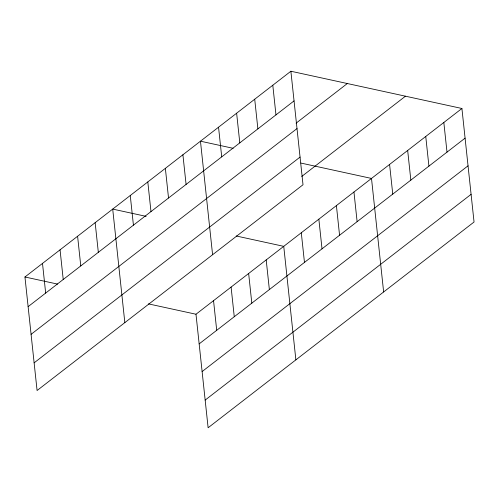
<?xml version="1.0" encoding="UTF-8"?>
<svg xmlns="http://www.w3.org/2000/svg" width="499" height="499" viewBox="0 0 499 499"><rect width="100%" height="100%" fill="white"/><g stroke="black" fill="none" stroke-linecap="round" stroke-linejoin="round"><path stroke-width="0.75" d="M290.88 71.238L303.012 184.767L37.082 390.517L24.95 276.989L290.88 71.238L461.918 108.483L474.05 222.011L208.12 427.762L195.988 314.233L461.918 108.483M28.119 306.654L294.048 100.898M296.088 123.172L347.323 83.526M31.075 334.33L297.005 128.574M34.125 362.842L300.055 157.091M301.745 176.446L405.475 96.188M199.157 343.892L465.087 138.142M202.114 371.568L468.043 165.818M205.164 400.086L471.093 194.336M233.139 148.309L200.461 141.192L212.593 254.721M300.891 163.061L371.499 178.436L383.637 291.965M146.126 216.366L112.705 209.093L124.837 322.622M236.214 235.983L283.744 246.338L295.876 359.866M24.95 276.989L57.628 284.106M148.459 303.885L195.988 314.233M443.836 122.473L447.004 152.133M425.753 136.464L428.922 166.123M407.671 150.455L410.839 180.114M389.582 164.445L392.757 194.105M353.953 192.015L357.122 221.675M336.401 205.594L339.57 235.26M318.849 219.173L322.017 248.839M301.296 232.752L304.465 262.418M272.797 85.229L275.966 114.889M254.715 99.22L257.883 128.879M266.192 259.917L269.366 289.576M236.632 113.211L239.801 142.87M248.645 273.496L251.814 303.155M218.543 127.201L221.718 156.867M231.093 287.075L234.262 316.734M213.541 300.654L216.709 330.313M182.908 154.771L186.083 184.437M165.362 168.356L168.531 198.016M147.81 181.935L150.979 211.595M130.258 195.514L133.426 225.174M95.153 222.673L98.328 252.332M77.601 236.252L80.776 265.911M60.055 249.831L63.223 279.49M42.502 263.41L45.671 293.069"/></g></svg>
